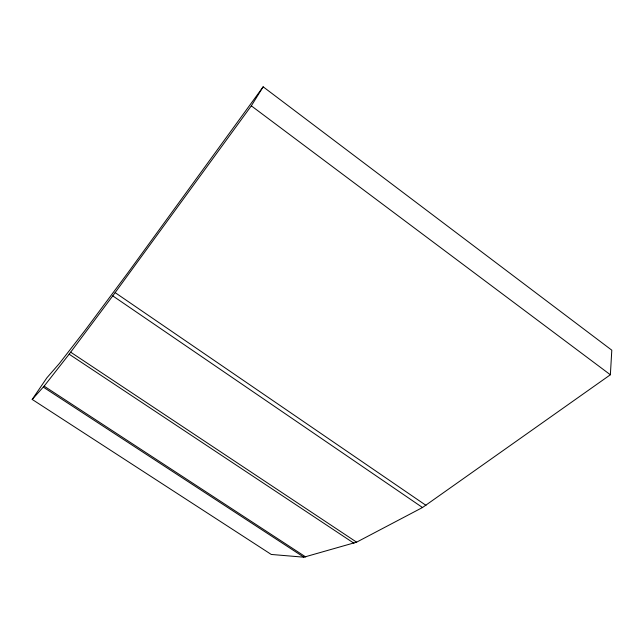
<?xml version="1.0" encoding="UTF-8"?>
<svg xmlns="http://www.w3.org/2000/svg" width="644" height="644" viewBox="0 0 644 644"><rect width="100%" height="100%" fill="white"/><g stroke="black" fill="none" stroke-linecap="round" stroke-linejoin="round"><path stroke-width="0.97" d="M610.367 374.768L611.8 350.191L263.154 86.811L128.228 272.356L85.515 329.776L59.329 363.538L46.859 377.843L32.2 399.433L271.269 554.452L303.871 557.189L356.607 542.168L422.504 507.52L610.367 374.768L251.321 105.841L263.154 86.811M32.2 399.433L44.138 386.142L69.15 354.2L112.756 295.878L251.321 105.841M44.138 386.142L305.731 556.971M43.325 387.133L303.871 557.189M70.679 352.188L356.607 542.168M69.15 354.2L353.967 543.254M115.147 292.626L425.99 505.355M112.756 295.878L422.504 507.52"/></g></svg>
